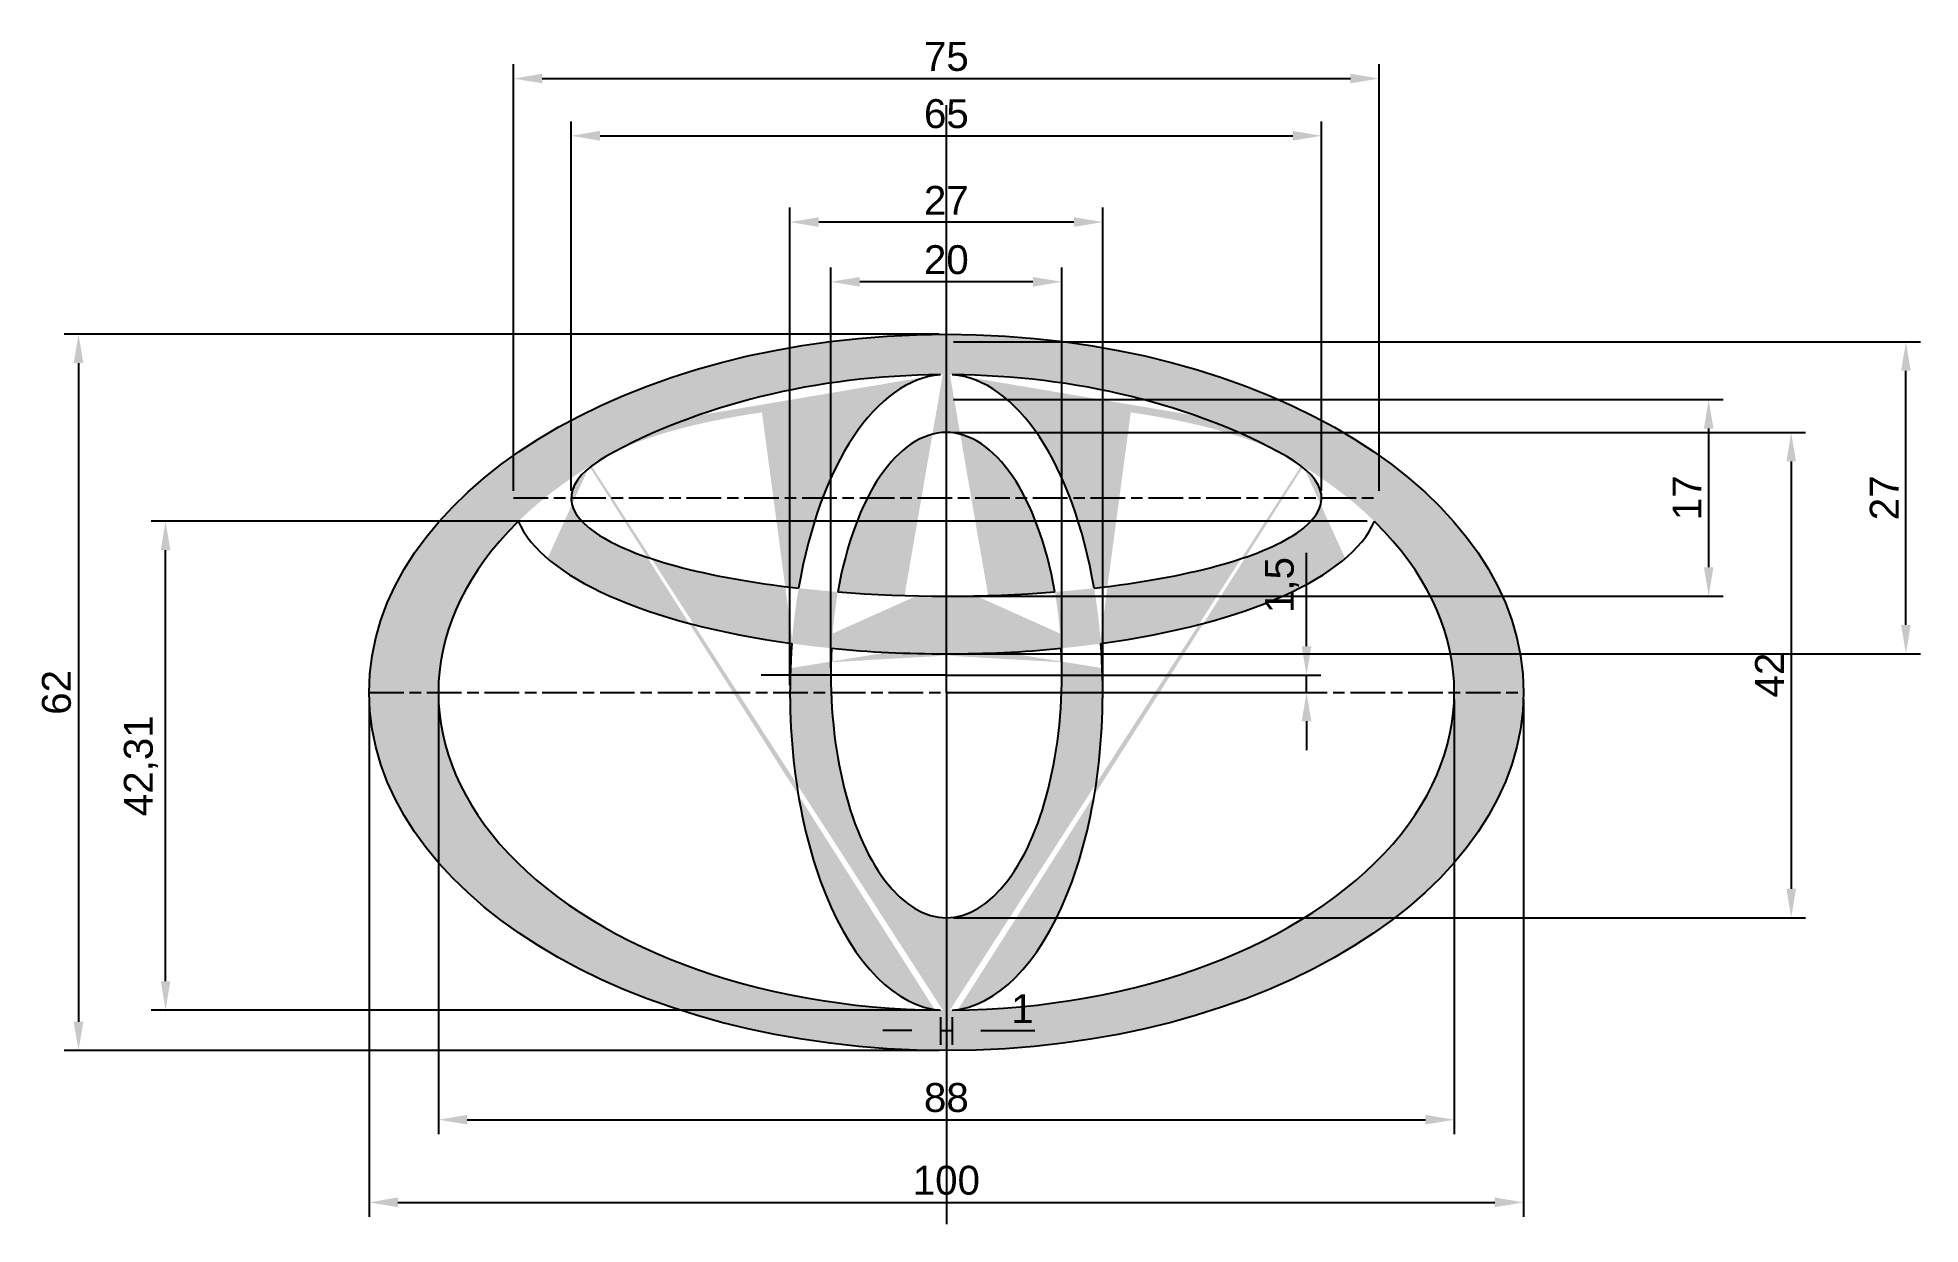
# Model space of a CAD drawing. Header units: millimetres. Extents: x 21 to 184, y 52 to 155.
import ezdxf

# ---------------------------------------------------------------- set-up
doc = ezdxf.new("R2010")
doc.units = ezdxf.units.MM
doc.linetypes.add('TransientEllipseAxis', pattern=[1, 0.6, -0.1, 0.2, -0.1])
for name, color, linetype in [('koty', 3, 'Continuous'), ('osy', 2, 'Continuous'), ('tojota', 250, 'Continuous')]:
    doc.layers.add(name, color=color, linetype=linetype)
doc.styles.get("Standard").update_dxf_attribs({"font": 'arial.ttf'})
doc.dimstyles.new('ISO-25', dxfattribs={"dimtxt": 2.5, "dimasz": 2.5, "dimexe": 1.25, "dimexo": 0.625, "dimtad": 1, "dimtxsty": 'Standard', "dimcen": 2.5, "dimadec": 0, "dimazin": 0, "dimtfac": 1, "dimtmove": 0, "dimatfit": 3, "dimfxl": 1, "dimarcsym": 0})

# ---------------------------------------------------------------- blocks, each defined once
blk = doc.blocks.new('*D2')
at = {"layer": 'Defpoints', "color": 0, "transparency": 16777216}
for p in [(99.5, 71), (100.5, 71), (100.5, 69.25)]:
    blk.add_point(p, dxfattribs=at)
at = {"layer": 'koty', "color": 0, "lineweight": -2, "transparency": 16777216}
for p, q in [((99.5, 70.38), (99.5, 68)), ((100.5, 70.38), (100.5, 68)), ((97, 69.25), (94.5, 69.25)), ((99.5, 69.25), (100.5, 69.25)), ((103, 69.25), (107.67, 69.25))]:
    blk.add_line(p, q, dxfattribs=at)
at = {"layer": 'koty', "color": 0, "transparency": 16777216}
for points in [[(97, 69.67), (97, 68.83), (99.5, 69.25)], [(103, 69.67), (103, 68.83), (100.5, 69.25)]]:
    blk.add_solid(points, dxfattribs=at)
at = {"layer": 'koty', "color": 0, "transparency": 16777216, "insert": (106.59, 71.13), "char_height": 2.5, "attachment_point": 5}
blk.add_mtext('1', dxfattribs=at)
blk = doc.blocks.new('*D3')
at = {"layer": 'Defpoints', "color": 0, "transparency": 16777216}
for p in [(100, 100), (131.2, 100), (100, 98.5)]:
    blk.add_point(p, dxfattribs=at)
at = {"layer": 'koty', "color": 0, "lineweight": -2, "transparency": 16777216}
for p, q in [((131.2, 102.5), (131.2, 110.58)), ((100.63, 100), (132.45, 100)), ((131.2, 98.5), (131.2, 100)), ((100.63, 98.5), (132.45, 98.5)), ((131.2, 96), (131.2, 93.5))]:
    blk.add_line(p, q, dxfattribs=at)
at = {"layer": 'koty', "color": 0, "transparency": 16777216}
for points in [[(130.78, 102.5), (131.62, 102.5), (131.2, 100)], [(130.78, 96), (131.62, 96), (131.2, 98.5)]]:
    blk.add_solid(points, dxfattribs=at)
at = {"layer": 'koty', "color": 0, "transparency": 16777216, "insert": (129.07, 107.79), "char_height": 2.5, "attachment_point": 5, "rotation": 90}
blk.add_mtext('1,5', dxfattribs=at)
blk = doc.blocks.new('*D4')
at = {"layer": 'Defpoints', "color": 0, "transparency": 16777216}
for p in [(100, 129.5), (24.83, 67.5), (100, 67.5)]:
    blk.add_point(p, dxfattribs=at)
at = {"layer": 'koty', "color": 0, "lineweight": -2, "transparency": 16777216}
for p, q in [((99.38, 129.5), (23.58, 129.5)), ((24.83, 127), (24.83, 70)), ((99.38, 67.5), (23.58, 67.5))]:
    blk.add_line(p, q, dxfattribs=at)
at = {"layer": 'koty', "color": 0, "transparency": 16777216}
for points in [[(24.41, 127), (25.25, 127), (24.83, 129.5)], [(24.41, 70), (25.25, 70), (24.83, 67.5)]]:
    blk.add_solid(points, dxfattribs=at)
at = {"layer": 'koty', "color": 0, "transparency": 16777216, "insert": (22.93, 98.5), "char_height": 2.5, "attachment_point": 5, "rotation": 90}
blk.add_mtext('62', dxfattribs=at)
blk = doc.blocks.new('*D5')
at = {"layer": 'Defpoints', "color": 0, "transparency": 16777216}
for p in [(32.37, 113.31), (137.07, 113.31), (100, 71)]:
    blk.add_point(p, dxfattribs=at)
at = {"layer": 'koty', "color": 0, "lineweight": -2, "transparency": 16777216}
for p, q in [((136.45, 113.31), (31.12, 113.31)), ((32.37, 73.5), (32.37, 110.81)), ((99.38, 71), (31.12, 71))]:
    blk.add_line(p, q, dxfattribs=at)
at = {"layer": 'koty', "color": 0, "transparency": 16777216}
for points in [[(31.95, 110.81), (32.78, 110.81), (32.37, 113.31)], [(31.95, 73.5), (32.78, 73.5), (32.37, 71)]]:
    blk.add_solid(points, dxfattribs=at)
at = {"layer": 'koty', "color": 0, "transparency": 16777216, "insert": (30.24, 92.15), "char_height": 2.5, "attachment_point": 5, "rotation": 90}
blk.add_mtext('42,31', dxfattribs=at)
blk = doc.blocks.new('*D6')
at = {"layer": 'Defpoints', "color": 0, "transparency": 16777216}
for p in [(100, 121), (100, 79), (173.18, 79)]:
    blk.add_point(p, dxfattribs=at)
at = {"layer": 'koty', "color": 0, "lineweight": -2, "transparency": 16777216}
for p, q in [((100.62, 121), (174.43, 121)), ((173.18, 118.5), (173.18, 81.5)), ((100.62, 79), (174.43, 79))]:
    blk.add_line(p, q, dxfattribs=at)
at = {"layer": 'koty', "color": 0, "transparency": 16777216}
for points in [[(172.77, 118.5), (173.6, 118.5), (173.18, 121)], [(172.77, 81.5), (173.6, 81.5), (173.18, 79)]]:
    blk.add_solid(points, dxfattribs=at)
at = {"layer": 'koty', "color": 0, "transparency": 16777216, "insert": (171.3, 100), "char_height": 2.5, "attachment_point": 5, "rotation": 90}
blk.add_mtext('42', dxfattribs=at)
blk = doc.blocks.new('*D7')
at = {"layer": 'Defpoints', "color": 0, "transparency": 16777216}
for p in [(90, 134.04), (90, 100), (110, 100)]:
    blk.add_point(p, dxfattribs=at)
at = {"layer": 'koty', "color": 0, "lineweight": -2, "transparency": 16777216}
for p, q in [((90, 100.62), (90, 135.29)), ((107.5, 134.04), (92.5, 134.04)), ((110, 100.62), (110, 135.29))]:
    blk.add_line(p, q, dxfattribs=at)
at = {"layer": 'koty', "color": 0, "transparency": 16777216}
for points in [[(92.5, 134.46), (92.5, 133.62), (90, 134.04)], [(107.5, 134.46), (107.5, 133.62), (110, 134.04)]]:
    blk.add_solid(points, dxfattribs=at)
at = {"layer": 'koty', "color": 0, "transparency": 16777216, "insert": (100, 135.94), "char_height": 2.5, "attachment_point": 5}
blk.add_mtext('20', dxfattribs=at)
blk = doc.blocks.new('*D8')
at = {"layer": 'Defpoints', "color": 0, "transparency": 16777216}
for p in [(86.45, 139.21), (86.45, 98.5), (113.55, 98.5)]:
    blk.add_point(p, dxfattribs=at)
at = {"layer": 'koty', "color": 0, "lineweight": -2, "transparency": 16777216}
for p, q in [((86.45, 99.12), (86.45, 140.46)), ((113.55, 99.12), (113.55, 140.46)), ((111.05, 139.21), (88.95, 139.21))]:
    blk.add_line(p, q, dxfattribs=at)
at = {"layer": 'koty', "color": 0, "transparency": 16777216}
for points in [[(88.95, 139.63), (88.95, 138.79), (86.45, 139.21)], [(111.05, 139.63), (111.05, 138.79), (113.55, 139.21)]]:
    blk.add_solid(points, dxfattribs=at)
at = {"layer": 'koty', "color": 0, "transparency": 16777216, "insert": (100, 141.09), "char_height": 2.5, "attachment_point": 5}
blk.add_mtext('27', dxfattribs=at)
blk = doc.blocks.new('*D13')
at = {"layer": 'Defpoints', "color": 0, "transparency": 16777216}
for p in [(100, 128.84), (183.12, 128.84), (100, 101.84)]:
    blk.add_point(p, dxfattribs=at)
at = {"layer": 'koty', "color": 0, "lineweight": -2, "transparency": 16777216}
for p, q in [((100.63, 128.84), (184.37, 128.84)), ((183.12, 104.34), (183.12, 126.34)), ((100.63, 101.84), (184.37, 101.84))]:
    blk.add_line(p, q, dxfattribs=at)
at = {"layer": 'koty', "color": 0, "transparency": 16777216}
for points in [[(182.7, 126.34), (183.53, 126.34), (183.12, 128.84)], [(182.7, 104.34), (183.53, 104.34), (183.12, 101.84)]]:
    blk.add_solid(points, dxfattribs=at)
at = {"layer": 'koty', "color": 0, "transparency": 16777216, "insert": (181.24, 115.34), "char_height": 2.5, "attachment_point": 5, "rotation": 90}
blk.add_mtext('27', dxfattribs=at)
blk = doc.blocks.new('*D14')
at = {"layer": 'Defpoints', "color": 0, "transparency": 16777216}
for p in [(100, 123.84), (100, 106.84), (166.03, 106.84)]:
    blk.add_point(p, dxfattribs=at)
at = {"layer": 'koty', "color": 0, "lineweight": -2, "transparency": 16777216}
for p, q in [((100.63, 123.84), (167.28, 123.84)), ((166.03, 121.34), (166.03, 109.34)), ((100.63, 106.84), (167.28, 106.84))]:
    blk.add_line(p, q, dxfattribs=at)
at = {"layer": 'koty', "color": 0, "transparency": 16777216}
for points in [[(165.62, 121.34), (166.45, 121.34), (166.03, 123.84)], [(165.62, 109.34), (166.45, 109.34), (166.03, 106.84)]]:
    blk.add_solid(points, dxfattribs=at)
at = {"layer": 'koty', "color": 0, "transparency": 16777216, "insert": (164.15, 115.34), "char_height": 2.5, "attachment_point": 5, "rotation": 90}
blk.add_mtext('17', dxfattribs=at)
blk = doc.blocks.new('*D15')
at = {"layer": 'Defpoints', "color": 0, "transparency": 16777216}
for p in [(132.5, 146.68), (67.5, 115.34), (132.5, 115.34)]:
    blk.add_point(p, dxfattribs=at)
at = {"layer": 'koty', "color": 0, "lineweight": -2, "transparency": 16777216}
for p, q in [((67.5, 115.96), (67.5, 147.93)), ((132.5, 115.96), (132.5, 147.93)), ((70, 146.68), (130, 146.68))]:
    blk.add_line(p, q, dxfattribs=at)
at = {"layer": 'koty', "color": 0, "transparency": 16777216}
for points in [[(70, 147.1), (70, 146.26), (67.5, 146.68)], [(130, 147.1), (130, 146.26), (132.5, 146.68)]]:
    blk.add_solid(points, dxfattribs=at)
at = {"layer": 'koty', "color": 0, "transparency": 16777216, "insert": (100, 148.58), "char_height": 2.5, "attachment_point": 5}
blk.add_mtext('65', dxfattribs=at)
blk = doc.blocks.new('*D16')
at = {"layer": 'Defpoints', "color": 0, "transparency": 16777216}
for p in [(137.5, 151.63), (62.5, 115.34), (137.5, 115.34)]:
    blk.add_point(p, dxfattribs=at)
at = {"layer": 'koty', "color": 0, "lineweight": -2, "transparency": 16777216}
for p, q in [((62.5, 115.96), (62.5, 152.88)), ((137.5, 115.96), (137.5, 152.88)), ((65, 151.63), (135, 151.63))]:
    blk.add_line(p, q, dxfattribs=at)
at = {"layer": 'koty', "color": 0, "transparency": 16777216}
for points in [[(65, 152.05), (65, 151.22), (62.5, 151.63)], [(135, 152.05), (135, 151.22), (137.5, 151.63)]]:
    blk.add_solid(points, dxfattribs=at)
at = {"layer": 'koty', "color": 0, "transparency": 16777216, "insert": (100, 153.53), "char_height": 2.5, "attachment_point": 5}
blk.add_mtext('75', dxfattribs=at)
blk = doc.blocks.new('*D17')
at = {"layer": 'Defpoints', "color": 0, "transparency": 16777216}
for p in [(50, 98.5), (150, 98.5), (150, 54.36)]:
    blk.add_point(p, dxfattribs=at)
at = {"layer": 'koty', "color": 0, "lineweight": -2, "transparency": 16777216}
for p, q in [((50, 97.88), (50, 53.11)), ((150, 97.88), (150, 53.11)), ((52.5, 54.36), (147.5, 54.36))]:
    blk.add_line(p, q, dxfattribs=at)
at = {"layer": 'koty', "color": 0, "transparency": 16777216}
for points in [[(52.5, 54.78), (52.5, 53.94), (50, 54.36)], [(147.5, 54.78), (147.5, 53.94), (150, 54.36)]]:
    blk.add_solid(points, dxfattribs=at)
at = {"layer": 'koty', "color": 0, "transparency": 16777216, "insert": (100, 56.26), "char_height": 2.5, "attachment_point": 5}
blk.add_mtext('100', dxfattribs=at)
blk = doc.blocks.new('*D18')
at = {"layer": 'Defpoints', "color": 0, "transparency": 16777216}
for p in [(56, 98.5), (144, 98.5), (144, 61.51)]:
    blk.add_point(p, dxfattribs=at)
at = {"layer": 'koty', "color": 0, "lineweight": -2, "transparency": 16777216}
for p, q in [((56, 97.88), (56, 60.26)), ((144, 97.88), (144, 60.26)), ((58.5, 61.51), (141.5, 61.51))]:
    blk.add_line(p, q, dxfattribs=at)
at = {"layer": 'koty', "color": 0, "transparency": 16777216}
for points in [[(58.5, 61.93), (58.5, 61.1), (56, 61.51)], [(141.5, 61.93), (141.5, 61.1), (144, 61.51)]]:
    blk.add_solid(points, dxfattribs=at)
at = {"layer": 'koty', "color": 0, "transparency": 16777216, "insert": (100, 63.42), "char_height": 2.5, "attachment_point": 5}
blk.add_mtext('88', dxfattribs=at)

msp = doc.modelspace()

# ---------------------------------------------------------------- hatches: boundary and pattern name
at = {"layer": 'tojota', "true_color": 0x000000}
h = msp.add_hatch(color=18, dxfattribs=at)
edge = h.paths.add_edge_path()
edge.add_ellipse((100, 98.5), major_axis=(50, 0), ratio=0.62, start_angle=0, end_angle=360)
edge = h.paths.add_edge_path(flags=16)
edge.add_ellipse((100, 115.337), major_axis=(-32.5, 0), ratio=0.2615385, start_angle=335.13459, end_angle=426.813, ccw=False)
edge.add_ellipse((100, 98.5), major_axis=(44, 0), ratio=0.625, start_angle=90.65153, end_angle=132.07972, ccw=False)
edge.add_ellipse((100, 98.5), major_axis=(0, 27.517), ratio=0.4922522, start_angle=2.11683, end_angle=70.85755)
edge = h.paths.add_edge_path(flags=16)
edge.add_ellipse((100, 115.337), major_axis=(37.5, 0), ratio=0.36, start_angle=188.63658, end_angle=249.08865)
edge.add_ellipse((100, 98.5), major_axis=(0, 27.517), ratio=0.4922522, start_angle=81.16585, end_angle=177.88317)
edge.add_ellipse((100, 98.5), major_axis=(44, 0), ratio=0.625, start_angle=147.67772, end_angle=269.34847, ccw=False)
edge.add_ellipse((100, 98.5), major_axis=(44, 0), ratio=0.625, start_angle=147.41661, end_angle=147.67772, ccw=False)
edge = h.paths.add_edge_path(flags=16)
edge.add_ellipse((100, 100), major_axis=(0, 21), ratio=0.4761905, start_angle=290.04972, end_angle=429.95028, ccw=False)
edge.add_ellipse((100, 115.337), major_axis=(-32.5, 0), ratio=0.2615385, start_angle=433.19922, end_angle=466.80078, ccw=False)
edge = h.paths.add_edge_path(flags=16)
edge.add_ellipse((100, 115.337), major_axis=(37.5, 0), ratio=0.36, start_angle=254.63097, end_angle=285.36903)
edge.add_ellipse((100, 100), major_axis=(0, 21), ratio=0.4761905, start_angle=443.6586, end_angle=636.3414, ccw=False)
edge = h.paths.add_edge_path(flags=16)
edge.add_ellipse((100, 98.5), major_axis=(44, 0), ratio=0.625, start_angle=407.92028, end_angle=449.34847, ccw=False)
edge.add_ellipse((100, 115.337), major_axis=(-32.5, 0), ratio=0.2615385, start_angle=473.187, end_angle=564.86541, ccw=False)
edge.add_ellipse((100, 98.5), major_axis=(0, 27.517), ratio=0.4922522, start_angle=289.14245, end_angle=357.88317)
edge = h.paths.add_edge_path(flags=16)
edge.add_ellipse((100, 115.337), major_axis=(37.5, 0), ratio=0.36, start_angle=290.91135, end_angle=351.36342)
edge.add_ellipse((100, 98.5), major_axis=(44, 0), ratio=0.625, start_angle=392.32228, end_angle=392.58339, ccw=False)
edge.add_ellipse((100, 98.5), major_axis=(44, 0), ratio=0.625, start_angle=270.65153, end_angle=392.32228, ccw=False)
edge.add_ellipse((100, 98.5), major_axis=(0, 27.517), ratio=0.4922522, start_angle=182.11683, end_angle=278.83415)

# ---------------------------------------------------------------- linework, layer by layer
at = {"layer": 'koty'}
for p, q in [((100, 98.5), (100, 149.326)), ((100, 100), (83.956, 100)), ((100, 100), (119.647, 100)), ((100, 98.5), (100, 52.459))]:
    msp.add_line(p, q, dxfattribs=at)
at = {"layer": 'osy', "linetype": 'TransientEllipseAxis', "ltscale": 5}
for p, q in [((62.5, 115.337), (137.5, 115.337)), ((50, 98.5), (150, 98.5))]:
    msp.add_line(p, q, dxfattribs=at)
at = {"layer": 'tojota'}
msp.add_ellipse((100, 98.5), major_axis=(50, 0), ratio=0.62, dxfattribs=at)
for centre, major_axis, ratio, start_param, end_param in [((100, 98.5), (44, 0), 0.625, 1.5821601, 2.305226), ((100, 98.5), (0, 27.517), 0.4922522, 0.0369213, 1.2366976), ((100, 98.5), (0, 27.517), 0.4922522, 5.0464877, 6.246264), ((100, 98.5), (44, 0), 0.625, 7.1195519, 7.8426103), ((100, 100), (0, 21), 0.4761905, 5.0623226, 7.504048), ((100, 115.337), (-32.5, 0), 0.2615385, 5.849202, 7.4492922), ((100, 115.337), (-32.5, 0), 0.2615385, 8.2586711, 9.8587613), ((100, 98.5), (44, 0), 0.625, 2.5774625, 4.7010252), ((100, 98.5), (44, 0), 0.625, 2.5729053, 2.5774625), ((100, 115.337), (37.5, 0), 0.36, 3.2923293, 4.347417), ((100, 98.5), (44, 0), 0.625, 4.7237603, 6.8473155), ((100, 115.337), (37.5, 0), 0.36, 5.0773609, 6.1324486), ((100, 98.5), (44, 0), 0.625, 6.8473155, 6.8518727), ((100, 115.337), (-32.5, 0), 0.2615385, 7.5607528, 8.1472105), ((100, 98.5), (0, 27.517), 0.4922522, 1.4166112, 3.1046713), ((100, 100), (0, 21), 0.4761905, 7.7433033, 11.1062526), ((100, 115.337), (37.5, 0), 0.36, 4.4441487, 4.9806292), ((100, 98.5), (0, 27.517), 0.4922522, 3.178514, 4.8665741)]:
    msp.add_ellipse(centre, major_axis=major_axis, ratio=ratio, start_param=start_param, end_param=end_param, dxfattribs=at)

# ---------------------------------------------------------------- dimensions: what is measured, and where the dimension line sits
at = {"layer": 'koty'}
for base, p1, p2, picture, middle in [((137.5, 151.634), (62.5, 115.337), (137.5, 115.337), '*D16', (100, 153.53)), ((132.5, 146.68), (67.5, 115.337), (132.5, 115.337), '*D15', (100, 148.581)), ((90, 134.041), (110, 100), (90, 100), '*D7', (100, 135.942)), ((150, 54.359), (50, 98.5), (150, 98.5), '*D17', (100, 56.26)), ((144, 61.515), (56, 98.5), (144, 98.5), '*D18', (100, 63.416)), ((100.5, 69.25), (99.5, 71.002), (100.5, 71.002), '*D2', (106.586, 71.13))]:
    dim = msp.add_linear_dim(base=base, p1=p1, p2=p2, dimstyle='ISO-25', dxfattribs=at)
    dim.commit()
    dim.dimension.update_dxf_attribs({"geometry": picture, "text_midpoint": middle})
dim = msp.add_linear_dim(base=(86.455, 139.209), p1=(113.545, 98.5), p2=(86.455, 98.5), text='27', dimstyle='ISO-25', dxfattribs=at)
dim.commit()
dim.dimension.update_dxf_attribs({"geometry": '*D8', "text_midpoint": (100, 141.089)})
for base, p1, p2, picture, middle in [((24.831, 67.5), (100, 129.5), (100, 67.5), '*D4', (22.929, 98.5)), ((183.117, 128.837), (100, 101.837), (100, 128.837), '*D13', (181.237, 115.337)), ((166.032, 106.837), (100, 123.837), (100, 106.837), '*D14', (164.152, 115.337)), ((173.182, 79), (100, 121), (100, 79), '*D6', (171.302, 100)), ((32.366, 113.309), (100, 71), (137.075, 113.309), '*D5', (30.239, 92.155)), ((131.2, 100), (100, 98.5), (100, 100), '*D3', (129.072, 107.792))]:
    dim = msp.add_linear_dim(base=base, p1=p1, p2=p2, angle=90, dimstyle='ISO-25', dxfattribs=at)
    dim.commit()
    dim.dimension.update_dxf_attribs({"geometry": picture, "text_midpoint": middle})

doc.saveas('drawing.dxf')
